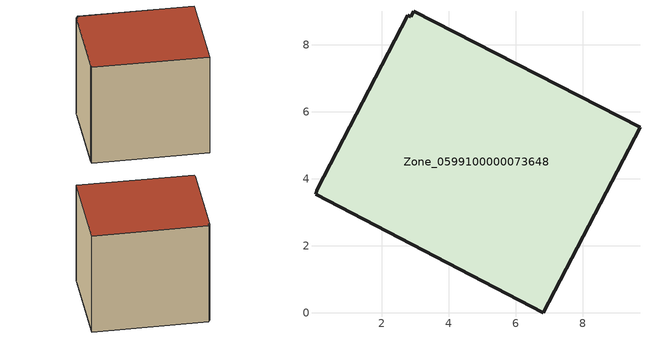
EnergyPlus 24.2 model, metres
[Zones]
Zone_0599100000073648
 floor ground (C_G): 0.02,3.54 0.07,3.69 2.78,8.89 2.87,8.85 2.95,9.01 9.71,5.55 6.83,0 z0
 wall outside (C_F): 2.95,9.01 2.87,8.85 2.78,8.89 0.07,3.69 0.02,3.54 6.83,0 9.71,5.55 2.95,9.01 z0:7.26
 roof outside (C_R): 0.07,3.69 0.02,3.54 6.83,0 9.71,5.55 2.95,9.01 2.87,8.85 2.78,8.89 z7.26
[BUILDING]
Pand.0599100000073648: North Axis=0; Terrain=City; Loads Convergence Tolerance Value=0.04; Temperature Convergence Tolerance Value=0.4; Solar Distribution=FullExterior; Maximum Number of Warmup Days=25; Minimum Number of Warmup Days=1
[Site:Location]
Rotterdam.The.Hague.AP_ZH_NLD Design_Conditions: Latitude=51.96; Longitude=4.45; Time Zone=1; Elevation=-4.5
[SITE:GROUNDTEMPERATURE:BUILDINGSURFACE]
18, 18, 18, 18, 18, 18, 18, 18, 18, 18, 18, 18
[MATERIAL] Thermal Absorptance=0.9; Solar Absorptance=0.7; Visible Absorptance=0.7
Name | Roughness | Thickness | Conductivity | Density | Specific Heat
G.TC.1946-1964 | MediumSmooth | 0.15 | 1 | 540 | 1210
F.TC.1946-1964 | Rough | 0.3 | 0.857143 | 1920 | 840
R.TC.1946-1964 | MediumRough | 0.2 | 0.235294 | 1500 | 1000
[CONSTRUCTION]
C_G: G.TC.1946-1964
C_F: F.TC.1946-1964
C_R: R.TC.1946-1964
[ZONE]
Zone_0599100000073648: Type=1; Multiplier=1; Ceiling Height=Autocalculate; Volume=Autocalculate; Floor Area=autocalculate; Part of Total Floor Area=Yes
[ZONEINFILTRATION:DESIGNFLOWRATE]
Infil_Zone_0599100000073648: Zone or ZoneList or Space or SpaceList=Zone_0599100000073648; Schedule=AlwaysOn; Design Flow Rate Calculation Method=Flow/Area; Flow Rate per Floor Area=0.003; Constant Term Coefficient=1; Temperature Term Coefficient=0; Velocity Term Coefficient=0; Velocity Squared Term Coefficient=0
[HVACTEMPLATE:ZONE:IDEALLOADSAIRSYSTEM]
Zone_0599100000073648: Maximum Heating Supply Air Temperature=50; Minimum Cooling Supply Air Temperature=13; Maximum Heating Supply Air Humidity Ratio=0.0156; Minimum Cooling Supply Air Humidity Ratio=0.0077; Heating Limit=NoLimit; Cooling Limit=NoLimit; Dehumidification Control Type=ConstantSensibleHeatRatio; Cooling Sensible Heat Ratio=0.7; Dehumidification Setpoint=60; Humidification Control Type=None; Humidification Setpoint=30; Outdoor Air Method=None; Outdoor Air Flow Rate per Person=0.00944; Outdoor Air Flow Rate per Zone Floor Area=0; Outdoor Air Flow Rate per Zone=0; Demand Controlled Ventilation Type=None; Outdoor Air Economizer Type=NoEconomizer; Heat Recovery Type=None; Sensible Heat Recovery Effectiveness=0.7; Latent Heat Recovery Effectiveness=0.65
[ZONECONTROL:THERMOSTAT]
ThermostatControl_Zone_0599100000073648: Zone or ZoneList=Zone_0599100000073648; Control Type Schedule=DualSetpointControlType; Control 1=Thermostat_Zone_0599100000073648; Temperature Difference Between Cutout And Setpoint=0
[THERMOSTATSETPOINT:DUALSETPOINT]
Thermostat_Zone_0599100000073648: Heating Setpoint Temperature Schedule=HeatingSetpoint_Zone_0599100000073648; Cooling Setpoint Temperature Schedule=CoolingSetpoint_Zone_0599100000073648
[SCHEDULE:COMPACT]
HeatingSetpoint_Zone_0599100000073648: Through: 12/31, For: AllDays, Until: 24:00, 21
CoolingSetpoint_Zone_0599100000073648: Through: 12/31, For: AllDays, Until: 24:00, 24
DualSetpointControlType: Through: 12/31, For: AllDays, Until: 24:00, 4
AlwaysOn: Through: 12/31, For: AllDays, Until: 24:00, 1
